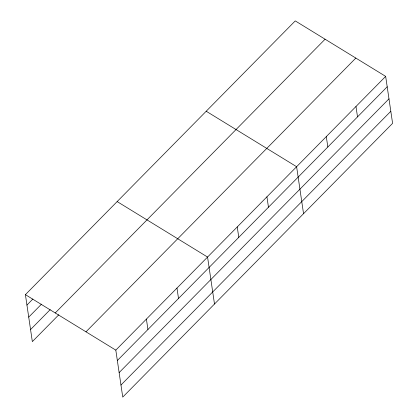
<?xml version="1.0" encoding="UTF-8"?>
<svg xmlns="http://www.w3.org/2000/svg" width="418" height="418" viewBox="0 0 418 418"><rect width="100%" height="100%" fill="white"/><g stroke="black" fill="none" stroke-linecap="round" stroke-linejoin="round"><path stroke-width="0.63" d="M25.404 294.653L295.254 20.9L385.662 76.379L392.596 123.347L122.746 397.1L115.812 350.132L25.404 294.653L32.338 341.621L58.813 314.764M26.94 305.056L32.87 299.032M28.722 317.121L41.502 304.158M30.556 329.556L50.186 309.644M55.239 312.962L325.089 39.208M85.977 331.824L355.828 58.071M115.812 350.132L385.662 76.379M117.348 360.53L387.199 86.777M119.13 372.6L388.98 98.841M120.964 385.03L390.814 111.277M206.205 111.24L296.613 166.714L303.546 213.682M117.15 201.581L207.563 257.054L214.497 304.022M355.979 106.491L357.515 116.888M326.296 136.602L327.832 147M266.93 196.831L268.466 207.229M237.246 226.943L238.777 237.34M176.976 288.08L178.512 298.478M146.394 319.106L147.93 329.504"/></g></svg>
